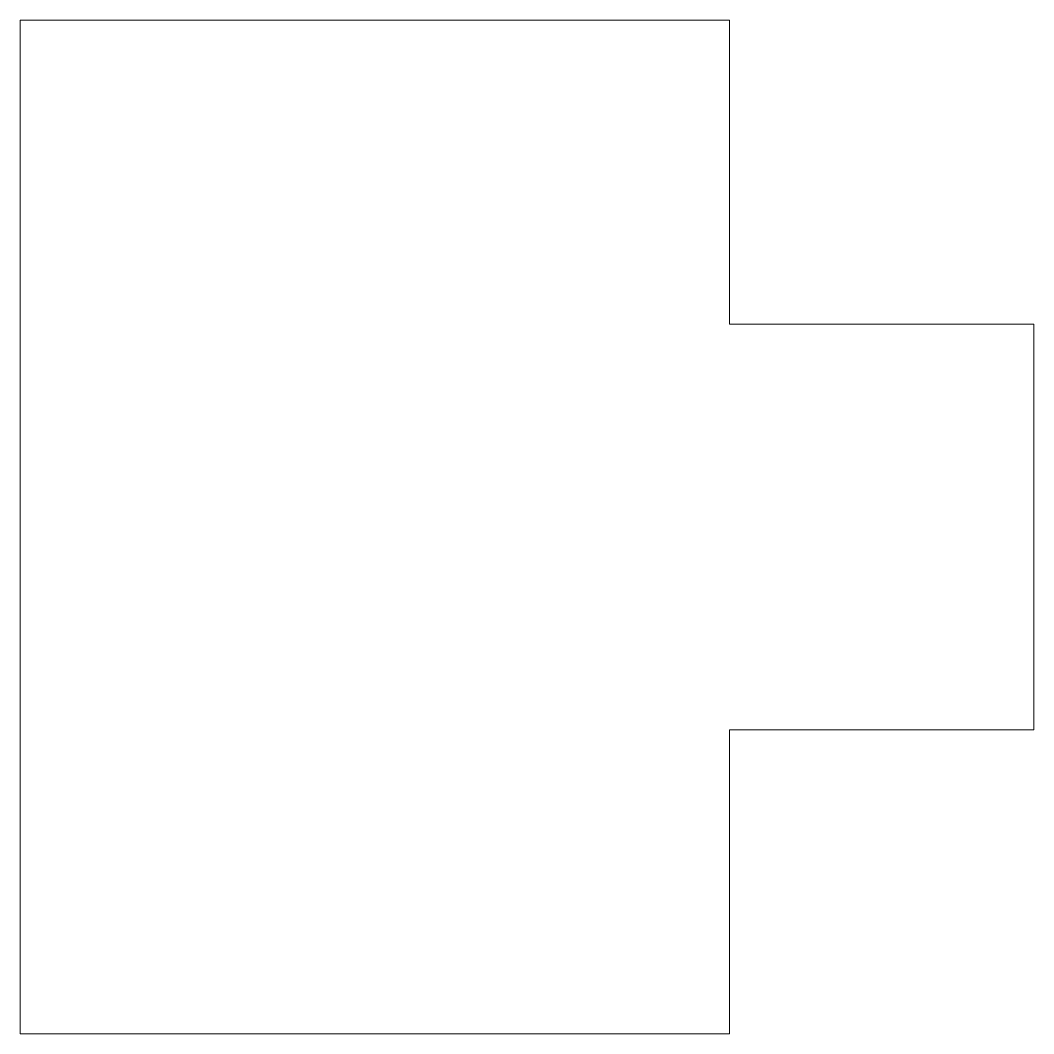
# Model space of a CAD drawing. Header units: millimetres. Extents: x -204 to -104, y -98 to 2.
import ezdxf

# ---------------------------------------------------------------- set-up
doc = ezdxf.new("R2010")
doc.units = ezdxf.units.MM

# ---------------------------------------------------------------- blocks, each defined once
blk = doc.blocks.new('A$C65ed8220')
at = {"color": 0, "linetype": 'Continuous', "lineweight": 0, "extrusion": (1.22465e-16, 1, -2.22045e-16)}
for p, q in [((0, 0), (0, -100)), ((70, 0), (0, 0)), ((70, -30), (70, 0)), ((100, -30), (70, -30)), ((100, -70), (100, -30)), ((70, -70), (100, -70)), ((70, -100), (70, -70)), ((0, -100), (70, -100))]:
    blk.add_line(p, q, dxfattribs=at)

msp = doc.modelspace()

# ---------------------------------------------------------------- block references
msp.add_blockref('A$C65ed8220', (-204.32, 1.5, -17.84))

doc.saveas('drawing.dxf')
